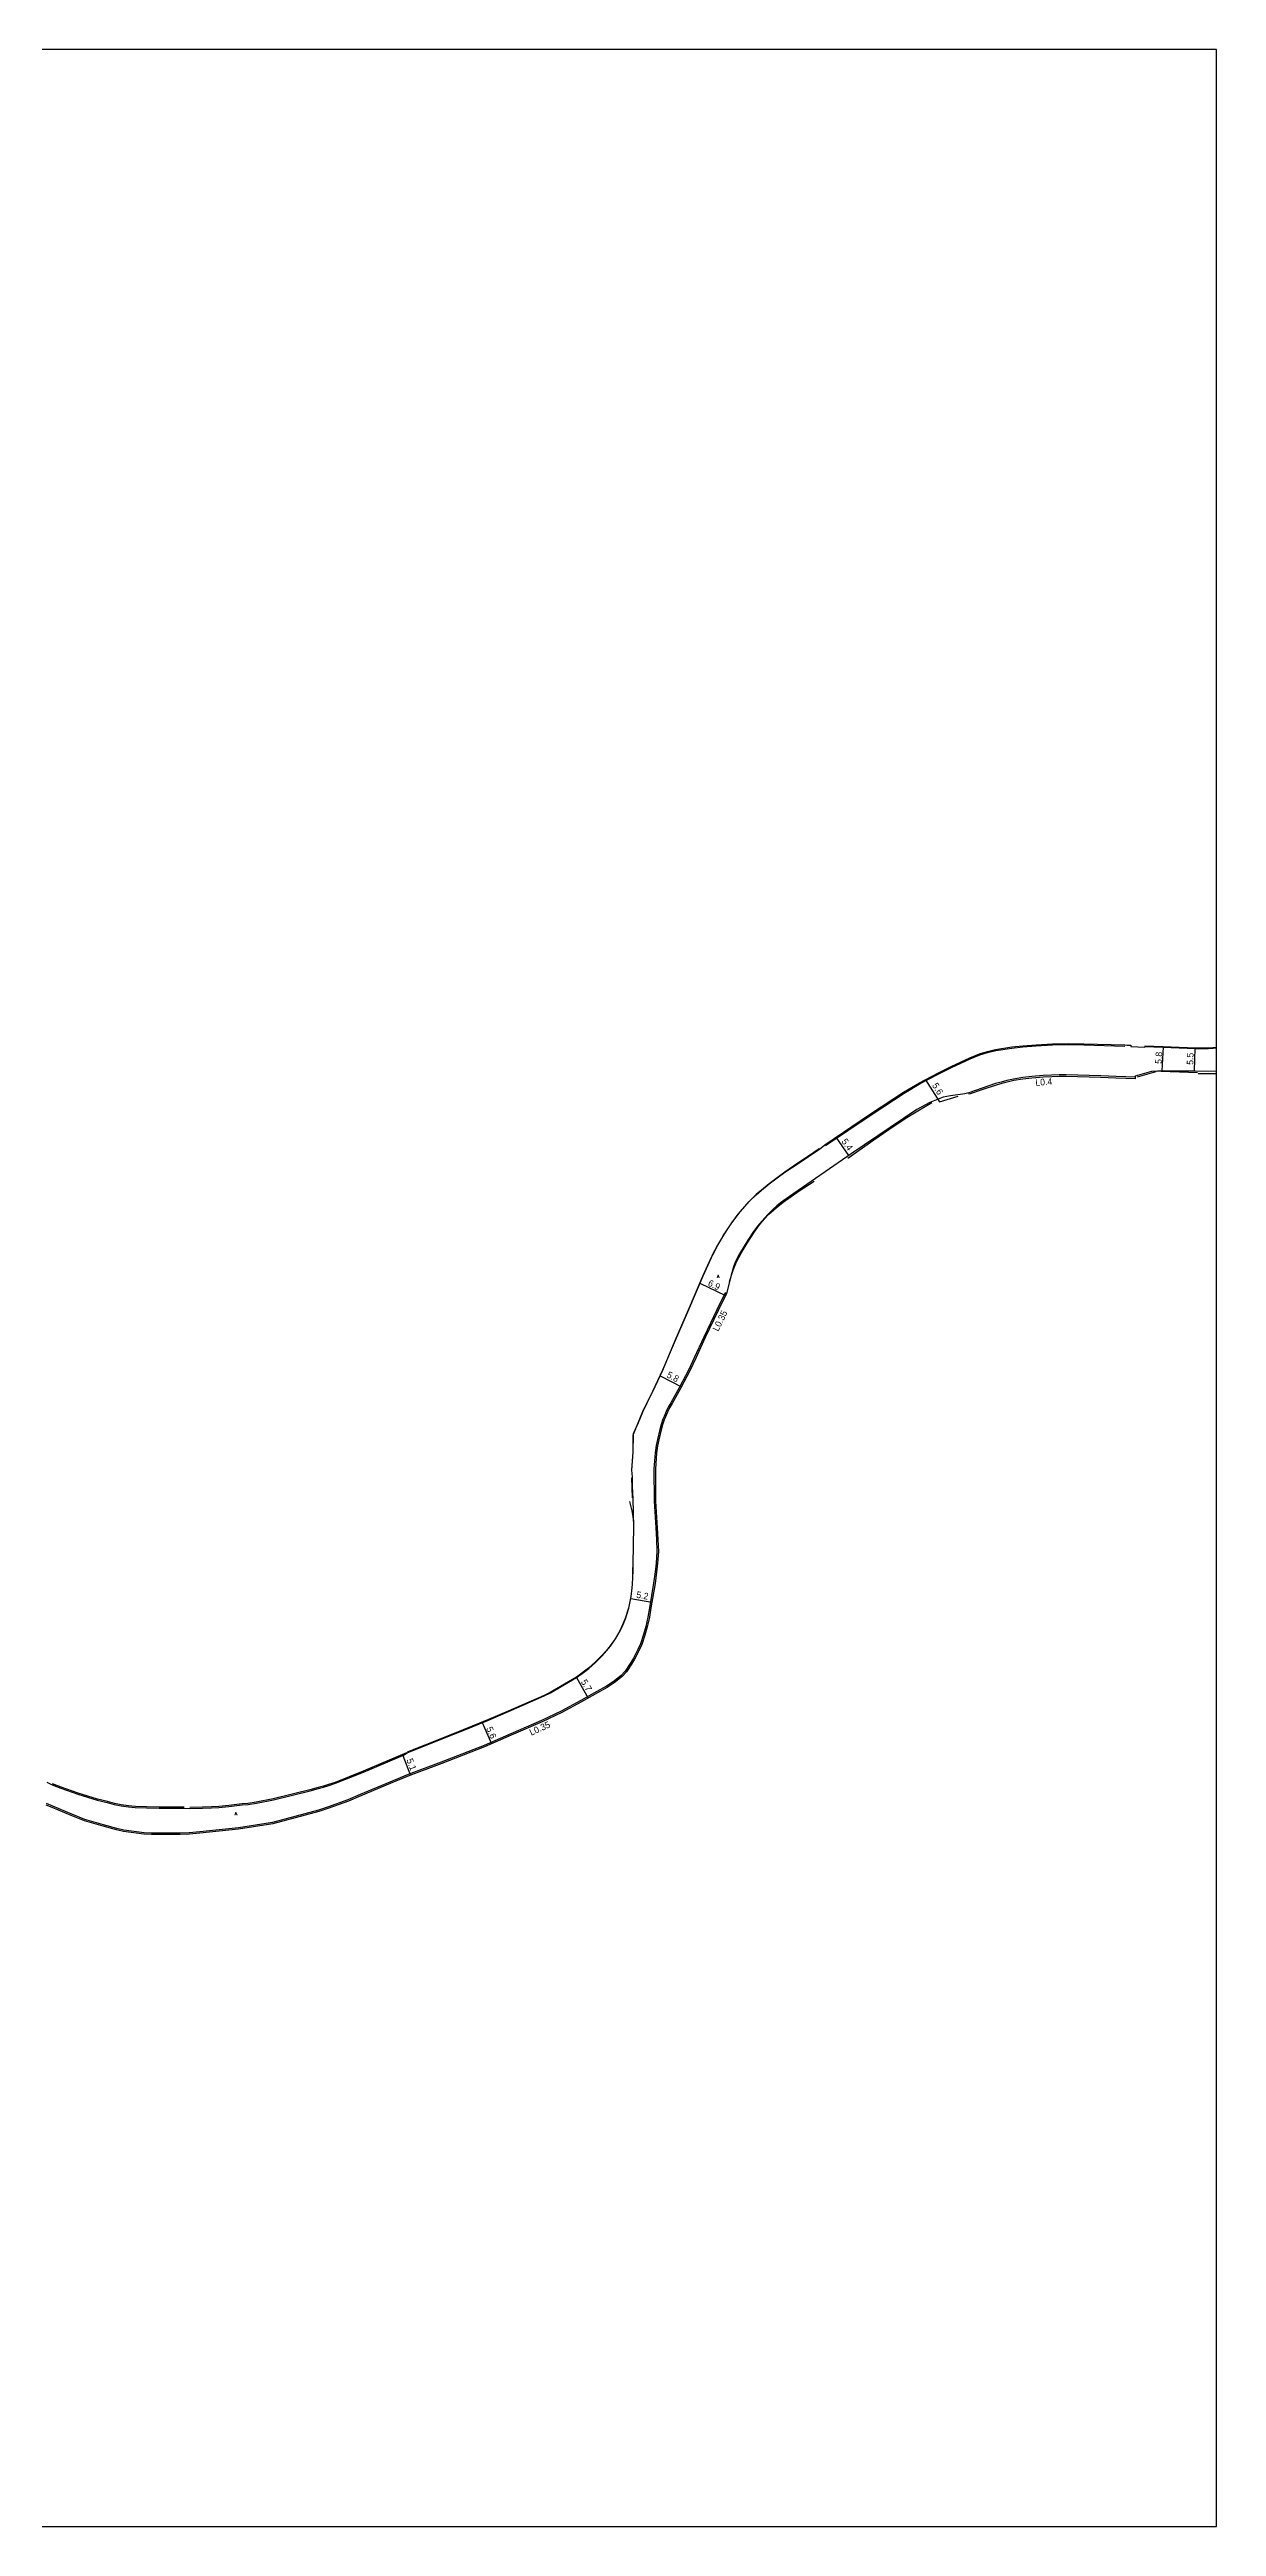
# Model space of a CAD drawing. Header units: metres. Extents: x -20000 to -16000, y -99000 to -96000.
# Drawn here: x -16283 to -16000, y -99000 to -98400 of the extents above; entities that cross this region are included whole.
import ezdxf

# ---------------------------------------------------------------- set-up
doc = ezdxf.new("R2010")
doc.units = ezdxf.units.M
doc.header["$LTSCALE"] = 2.5
for name, color, linetype in [('側溝・桝', 7, 'Continuous'), ('図郭', 7, 'Continuous'), ('幅員', 7, 'Continuous'), ('歩道・分離帯・安全施設', 7, 'Continuous'), ('舗装', 7, 'Continuous'), ('道路', 7, 'Continuous')]:
    doc.layers.add(name, color=color, linetype=linetype)
doc.styles.get("Standard").update_dxf_attribs({"font": ''})
doc.styles.add('YOKO_DECO', font='txt.shx', dxfattribs={"bigfont": 'extfont.shx'})
doc.styles.get('Standard').set_extended_font_data('@MS PGothic')

msp = doc.modelspace()

# ---------------------------------------------------------------- linework, layer by layer
at = {"layer": '側溝・桝'}
for points in [[(-16019.6, -98648.91), (-16024.31, -98648.78), (-16024.34, -98648.78), (-16028.05, -98648.63), (-16036.42, -98648.39), (-16038.14, -98648.36), (-16039.94, -98648.43), (-16041.97, -98648.51), (-16044.75, -98648.75), (-16046.95, -98649), (-16049.15, -98649.38), (-16050.78, -98649.73), (-16052.13, -98650.1), (-16053.52, -98650.48), (-16056.76, -98651.58), (-16060, -98652.69)], [(-16118.73, -98701.33), (-16119.05, -98701.18), (-16121.03, -98705.3), (-16124.23, -98711.88), (-16126.51, -98716.88), (-16127.82, -98719.75), (-16130.15, -98724.21), (-16132.23, -98727.78), (-16132.85, -98728.89), (-16133.32, -98729.9), (-16133.84, -98731.1), (-16134.13, -98731.78), (-16134.53, -98733.08), (-16134.87, -98734.29), (-16135.44, -98736.67), (-16135.75, -98738.16), (-16136.02, -98739.9), (-16136.3, -98743.84), (-16136.26, -98751.66), (-16135.86, -98758.1), (-16135.71, -98760.93), (-16135.58, -98763.81), (-16135.76, -98766.65), (-16135.99, -98768.77), (-16136.38, -98771.53), (-16137.38, -98777.45), (-16137.76, -98779.7), (-16138.27, -98782), (-16138.84, -98783.96), (-16139.59, -98786.2), (-16140.23, -98787.6), (-16141.28, -98789.7), (-16142.02, -98790.94), (-16143.26, -98792.79), (-16144.24, -98793.87), (-16146.15, -98795.39), (-16147.83, -98796.47), (-16150.15, -98797.75), (-16153.98, -98799.93), (-16158.81, -98802.51), (-16163.54, -98804.73), (-16171, -98808.03), (-16177.46, -98810.84), (-16187.84, -98814.83), (-16195.84, -98817.87), (-16200.31, -98819.67), (-16207.47, -98822.7), (-16210.45, -98824.01), (-16215.4, -98825.77), (-16217.58, -98826.45), (-16228.72, -98829.46), (-16236.96, -98830.77), (-16246.33, -98831.74), (-16248.88, -98831.96), (-16251.08, -98832.03), (-16258.01, -98832.06), (-16259.83, -98831.95), (-16262.9, -98831.54), (-16264.72, -98831.31), (-16266.45, -98830.89), (-16269.66, -98830.05), (-16274.18, -98828.73), (-16277.33, -98827.47), (-16281.93, -98825.52), (-16283.44, -98824.9)]]:
    msp.add_lwpolyline(points, dxfattribs=at)
at = {"layer": '図郭'}
msp.add_lwpolyline([(-16800, -99000), (-16000, -99000), (-16000, -98400), (-16800, -98400)], close=True, dxfattribs=at)
at = {"layer": '幅員'}
for points in [[(-16013.12, -98647.38), (-16012.82, -98641.57)], [(-16005.26, -98641.92), (-16005.38, -98647.43)], [(-16070.52, -98649.54), (-16067.12, -98654.91)], [(-16092.22, -98663.48), (-16089.14, -98667.93)], [(-16125.18, -98698.86), (-16118.97, -98701.84)], [(-16134.79, -98721.24), (-16129.62, -98723.95)], [(-16141.9, -98775.2), (-16136.78, -98776.07)], [(-16155.04, -98794.34), (-16152.21, -98799.33)], [(-16177.92, -98805.29), (-16175.67, -98810.45)], [(-16197.13, -98813.23), (-16195.29, -98818.05)]]:
    msp.add_lwpolyline(points, dxfattribs=at)
at = {"layer": '歩道・分離帯・安全施設'}
for points in [[(-16094.76, -98665.5), (-16083.69, -98658.05), (-16075.69, -98652.82), (-16071.79, -98650.49), (-16067.44, -98648.21), (-16064.19, -98646.59), (-16059.69, -98644.52), (-16057.3, -98643.55), (-16055.44, -98642.95), (-16053.48, -98642.49), (-16049.55, -98641.87), (-16046.9, -98641.58), (-16043.7, -98641.32), (-16039.69, -98641.11), (-16035.94, -98641), (-16032.16, -98641.08), (-16022.23, -98641.38)], [(-16000, -98641.91), (-16000.83, -98642.02), (-16001.97, -98642.07), (-16005.05, -98642.1), (-16012.96, -98641.73), (-16017.37, -98641.61)], [(-16019.11, -98648.82), (-16014.64, -98647.53)], [(-16013.44, -98647.5), (-16004.61, -98647.82)], [(-16004.41, -98648.03), (-16000, -98648.04)], [(-16089.3, -98668.55), (-16083, -98664.09), (-16078.06, -98660.74), (-16074.99, -98658.72), (-16073.15, -98657.58), (-16068.98, -98655.09)], [(-16067.12, -98654.91), (-16062.6, -98653.55)], [(-16096.25, -98666.31), (-16098.83, -98668.07), (-16101.41, -98669.78), (-16104.57, -98671.91), (-16106.47, -98673.3), (-16108.4, -98674.77), (-16110.25, -98676.29), (-16111.53, -98677.37), (-16113.23, -98679.02), (-16114.34, -98680.23), (-16115.42, -98681.48), (-16115.95, -98682.14), (-16117.47, -98684.19), (-16118.62, -98685.87), (-16119.48, -98687.21), (-16120.41, -98688.82), (-16120.87, -98689.6), (-16122.08, -98691.91), (-16122.45, -98692.66), (-16124.49, -98697.13), (-16127.95, -98705.28), (-16131.18, -98712.72), (-16134.21, -98719.88), (-16136.61, -98725.05), (-16138.02, -98727.87), (-16139.02, -98729.89), (-16140.13, -98732.64), (-16141.29, -98735.32)], [(-16117.98, -98698.43), (-16117.1, -98695.7), (-16116.29, -98693.7), (-16115.15, -98691.58), (-16113.72, -98689.16), (-16111.95, -98686.36), (-16110.75, -98684.71), (-16109.62, -98683.35), (-16108.43, -98682.15), (-16106.65, -98680.55), (-16104.96, -98679.21), (-16103.6, -98678.22), (-16101.09, -98676.5), (-16097.45, -98674.14)], [(-16141.37, -98735.54), (-16141.44, -98739.74), (-16141.76, -98744.08)], [(-16141.5, -98750.8), (-16141.62, -98746)], [(-16142.18, -98751.69), (-16141.67, -98753.94), (-16141.42, -98755.39), (-16141.25, -98756.95), (-16141.23, -98757.86), (-16141.43, -98766.81), (-16141.46, -98768.46), (-16141.52, -98770.11), (-16141.58, -98771.76), (-16141.67, -98772.66), (-16141.92, -98774.75), (-16142.12, -98775.93), (-16142.47, -98777.54), (-16143.28, -98780.09), (-16143.92, -98781.61), (-16144.59, -98783.01), (-16145.73, -98784.95), (-16146.9, -98786.69), (-16147.86, -98787.86), (-16148.9, -98789.02), (-16150.5, -98790.61), (-16152.18, -98792.1), (-16153.73, -98793.33), (-16155.1, -98794.25), (-16157.01, -98795.43), (-16161.41, -98798), (-16162.91, -98798.7), (-16171.58, -98802.49), (-16176.4, -98804.56), (-16182.52, -98807.05), (-16187.12, -98808.88), (-16196.09, -98812.44)], [(-16196.24, -98812.6), (-16206.74, -98817.06), (-16213.55, -98819.76), (-16215.13, -98820.29), (-16216.39, -98820.68), (-16217.63, -98821), (-16219.69, -98821.54), (-16228.56, -98823.77), (-16232.66, -98824.57), (-16234.66, -98824.85), (-16236.06, -98824.99), (-16239.32, -98825.36), (-16241.74, -98825.58), (-16243.47, -98825.67), (-16245.66, -98825.74), (-16248.76, -98825.81)], [(-16250.14, -98825.79), (-16256.14, -98825.76), (-16259.25, -98825.7), (-16261.95, -98825.56), (-16263.59, -98825.44), (-16265.38, -98825.18), (-16267.01, -98824.84), (-16268.73, -98824.42), (-16271.13, -98823.83), (-16275.79, -98822.4), (-16279.89, -98820.94), (-16282.04, -98820.13)]]:
    msp.add_lwpolyline(points, dxfattribs=at)
at = {"layer": '道路'}
for points in [[(-16283.43, -98819.7), (-16282.12, -98820.37), (-16279.98, -98821.17), (-16275.87, -98822.63), (-16271.2, -98824.07), (-16268.79, -98824.66), (-16267.07, -98825.09), (-16265.42, -98825.42), (-16263.62, -98825.68), (-16261.96, -98825.81), (-16259.26, -98825.95), (-16256.14, -98826.01), (-16250.14, -98826.04), (-16248.76, -98826.05), (-16245.66, -98825.98), (-16243.46, -98825.9), (-16241.73, -98825.82), (-16239.29, -98825.6), (-16236.03, -98825.23), (-16234.63, -98825.08), (-16232.62, -98824.8), (-16228.51, -98824.01), (-16219.63, -98821.77), (-16217.57, -98821.23), (-16216.33, -98820.9), (-16215.05, -98820.51), (-16213.47, -98819.98), (-16206.65, -98817.28), (-16196.94, -98813.16), (-16196.05, -98812.59), (-16187.08, -98808.98), (-16182.48, -98807.15), (-16176.37, -98804.65), (-16171.54, -98802.58), (-16162.87, -98798.79), (-16161.37, -98798.09), (-16156.96, -98795.52), (-16155.04, -98794.34), (-16153.67, -98793.41), (-16152.11, -98792.18), (-16150.43, -98790.68), (-16148.83, -98789.09), (-16147.78, -98787.92), (-16146.82, -98786.75), (-16145.64, -98785), (-16144.5, -98783.06), (-16143.83, -98781.65), (-16143.18, -98780.12), (-16142.37, -98777.57), (-16142.02, -98775.95), (-16141.82, -98774.76), (-16141.57, -98772.67), (-16141.48, -98771.77), (-16141.42, -98770.12), (-16141.36, -98768.47), (-16141.33, -98766.82), (-16141.13, -98757.86), (-16141.35, -98751.01), (-16141.48, -98748.09), (-16141.53, -98745.76), (-16141.69, -98744.09), (-16141.37, -98739.74), (-16141.29, -98735.54), (-16141.25, -98735.37), (-16140.09, -98732.66), (-16138.98, -98729.91), (-16137.99, -98727.89), (-16136.57, -98725.07), (-16134.17, -98719.9), (-16131.14, -98712.73), (-16127.91, -98705.29), (-16124.45, -98697.15), (-16122.41, -98692.68), (-16122.04, -98691.93), (-16120.83, -98689.62), (-16120.37, -98688.84), (-16119.44, -98687.23), (-16118.59, -98685.89), (-16117.44, -98684.22), (-16115.92, -98682.16), (-16115.38, -98681.51), (-16114.31, -98680.25), (-16113.2, -98679.05), (-16111.5, -98677.4), (-16110.22, -98676.32), (-16108.37, -98674.8), (-16106.45, -98673.34), (-16104.55, -98671.95), (-16101.39, -98669.82), (-16098.81, -98668.11), (-16096.22, -98666.35), (-16094.91, -98665.29), (-16083.83, -98657.84), (-16075.83, -98652.6), (-16071.92, -98650.27), (-16067.55, -98647.98), (-16064.3, -98646.36), (-16059.79, -98644.28), (-16057.39, -98643.3), (-16055.51, -98642.7), (-16053.53, -98642.24), (-16049.59, -98641.61), (-16046.93, -98641.32), (-16043.72, -98641.06), (-16039.7, -98640.85), (-16035.94, -98640.74), (-16032.15, -98640.82), (-16022.22, -98641.12), (-16021.63, -98641.15)], [(-16021.63, -98641.15), (-16020.76, -98641.19), (-16020.78, -98641.5), (-16017.38, -98641.66)], [(-16000, -98641.73), (-16000.85, -98641.85), (-16001.97, -98641.9), (-16005.05, -98641.93), (-16012.95, -98641.56), (-16017.33, -98641.44), (-16017.38, -98641.66)], [(-16024.4, -98649.16), (-16028.07, -98649.02), (-16036.43, -98648.78), (-16038.13, -98648.75), (-16039.93, -98648.81), (-16041.94, -98648.9), (-16044.71, -98649.14), (-16046.9, -98649.38), (-16049.08, -98649.76), (-16050.69, -98650.11), (-16052.02, -98650.48), (-16053.41, -98650.85), (-16056.63, -98651.95), (-16059.88, -98653.06), (-16060, -98652.69), (-16060.95, -98652.93)], [(-16019.62, -98649.3), (-16024.4, -98649.16)], [(-16019.62, -98649.3), (-16019.6, -98648.64), (-16015.66, -98647.51), (-16014.32, -98647.37), (-16005.17, -98647.43), (-16000, -98647.51)], [(-16060.95, -98652.93), (-16064.48, -98653.46), (-16066.2, -98653.81), (-16069.46, -98655.03), (-16072.64, -98656.8), (-16088.48, -98667.47), (-16103.49, -98677.87), (-16105.37, -98679.23), (-16106.49, -98680.09), (-16107.49, -98680.96), (-16108.62, -98682.11), (-16110.17, -98683.79), (-16111.23, -98685.05), (-16112.14, -98686.31), (-16113.55, -98688.45), (-16115.54, -98691.74), (-16116.61, -98693.77), (-16117.05, -98694.87), (-16117.61, -98696.92), (-16118.73, -98701.33), (-16120.71, -98705.45), (-16123.91, -98712.03), (-16126.18, -98717.02), (-16127.5, -98719.91), (-16129.84, -98724.38), (-16131.92, -98727.96), (-16132.53, -98729.05), (-16133, -98730.05), (-16133.49, -98731.18), (-16133.79, -98731.91), (-16134.19, -98733.18), (-16134.52, -98734.38), (-16135.09, -98736.75), (-16135.4, -98738.23), (-16135.67, -98739.94), (-16135.94, -98743.85), (-16135.91, -98751.66), (-16135.5, -98758.08), (-16135.35, -98760.91), (-16135.22, -98763.81), (-16135.41, -98766.68), (-16135.64, -98768.82), (-16136.02, -98771.58), (-16137.03, -98777.51), (-16137.41, -98779.77), (-16137.93, -98782.09), (-16138.5, -98784.07), (-16139.26, -98786.33), (-16139.91, -98787.75), (-16140.97, -98789.87), (-16141.72, -98791.13), (-16142.98, -98793.01), (-16144, -98794.13), (-16145.95, -98795.68), (-16147.65, -98796.77), (-16149.97, -98798.06), (-16153.81, -98800.24), (-16158.65, -98802.83), (-16163.39, -98805.05), (-16170.85, -98808.35), (-16177.33, -98811.17), (-16187.72, -98815.16), (-16195.71, -98818.21), (-16200.18, -98820), (-16207.33, -98823.02), (-16210.32, -98824.34), (-16215.29, -98826.11), (-16217.48, -98826.79), (-16228.65, -98829.81), (-16236.92, -98831.12), (-16246.29, -98832.09), (-16248.86, -98832.33), (-16251.08, -98832.39), (-16258.02, -98832.42), (-16259.87, -98832.3), (-16262.95, -98831.9), (-16264.78, -98831.66), (-16266.54, -98831.24), (-16269.76, -98830.4), (-16274.3, -98829.07), (-16277.47, -98827.8), (-16282.07, -98825.84), (-16283.57, -98825.24)]]:
    msp.add_lwpolyline(points, dxfattribs=at)

# ---------------------------------------------------------------- texts
at = {"layer": '側溝・桝'}
for s, rotation, p in [('L0.4', 4, (-16043.82, -98651.04)), ('L0.35', 64, (-16120.72, -98710.64)), ('L0.35', 24, (-16166.03, -98808.47))]:
    msp.add_text(s, height=1.6, rotation=rotation, dxfattribs=at).set_placement(p)
at = {"layer": '幅員'}
for s, rotation, p in [('5.8', 87.065, (-16013.28, -98645.74)), ('5.5', 88.7678, (-16005.6, -98645.95)), ('5.6', 301, (-16068.98, -98650.9)), ('5.4', 305, (-16090.95, -98664.52)), ('6.9', 334, (-16123.38, -98699.36)), ('5.8', 332, (-16133.36, -98721.53)), ('5.2', 350, (-16140.65, -98775.02)), ('5.7', 300, (-16154.07, -98795.39)), ('5.6', 293, (-16176.99, -98806.69)), ('5.1', 291, (-16196.29, -98814.33))]:
    msp.add_text(s, height=1.6, rotation=rotation, dxfattribs=at).set_placement(p)
at = {"layer": '舗装', "style": 'YOKO_DECO'}
for p in [(-16121.05, -98697.53, 181.85), (-16237.86, -98827.7, 187.85)]:
    msp.add_text('A', height=0.75, dxfattribs=at).set_placement(p)

doc.saveas('drawing.dxf')
